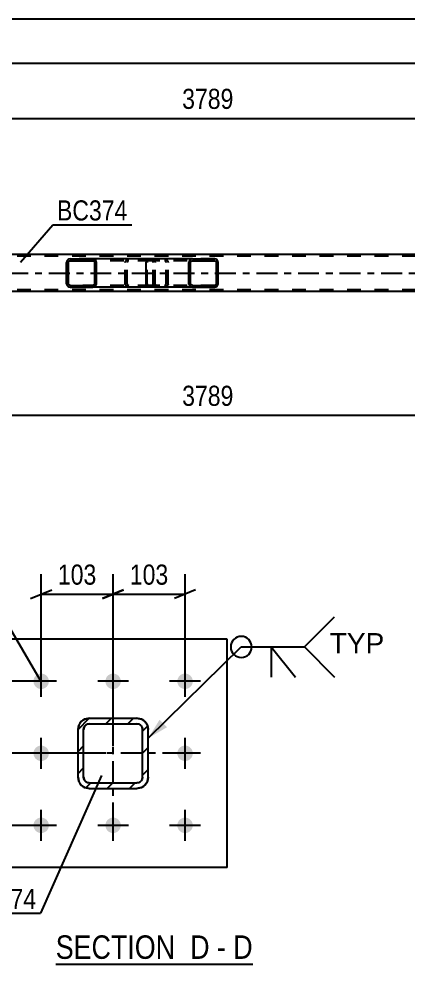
# Model space of a CAD drawing. Header units: millimetres. Extents: x 0 to 841, y 0 to 594.
# Drawn here: x 140.1 to 195.6, y 147.6 to 282.1 of the extents above; entities that cross this region are included whole.
import ezdxf

# ---------------------------------------------------------------- set-up
doc = ezdxf.new("R2010")
doc.units = ezdxf.units.MM
doc.linetypes.add('DXK_LINE_DOT2', pattern=[3.9198, 1.9599, -1.9599])
doc.linetypes.add('DXK_LINE_DOT3', pattern=[5.9187, 2.979, -0.9799, 0.9799, -0.9799])
doc.styles.add('Arial', font='ARIAL.TTF', dxfattribs={"height": 0.2})
doc.styles.add('Arial Narrow', font='ARIALN.TTF', dxfattribs={"height": 0.2})

# ---------------------------------------------------------------- blocks, each defined once
blk = doc.blocks.new('Unknown-814735472-18 - 6931')
at = {"color": 6, "linetype": 'Continuous'}
blk.add_line((145.34, 147.63), (173.41, 147.63), dxfattribs=at)
at = {"color": 0, "linetype": 'Continuous'}
for points in [[(163.45, 148.38), (163.45, 151.88), (145.34, 151.88), (145.34, 148.38)], [(167.26, 148.38), (167.26, 151.88), (164.5, 151.88), (164.5, 148.38)], [(169.59, 148.38), (169.59, 151.88), (168.31, 151.88), (168.31, 148.38)], [(173.41, 148.38), (173.41, 151.88), (170.64, 151.88), (170.64, 148.38)]]:
    blk.add_wipeout(points, dxfattribs=at)
at = {"color": 7, "linetype": 'Continuous', "style": 'Arial Narrow'}
for s, p in [('SECTION ', (145.34, 148.38)), ('D', (164.5, 148.38)), ('D', (170.64, 148.38)), ('-', (168.31, 148.38))]:
    blk.add_text(s, height=3.34, dxfattribs=at).set_placement(p)
blk = doc.blocks.new('Part-814735472-6944 - 6931')
at = {"color": 2, "linetype": 'Continuous'}
for p, q in [((169.77, 193.88), (137.27, 193.88)), ((137.27, 161.38), (137.27, 193.88)), ((169.77, 161.38), (169.77, 193.88)), ((169.77, 161.38), (137.27, 161.38))]:
    blk.add_line(p, q, dxfattribs=at)
blk = doc.blocks.new('Bolt-814735472-7050 - 6931')
at = {"linetype": 'Continuous'}
for points in [[(143.27, 186.78, -1), (143.27, 188.98, -1)], [(153.52, 186.78, -1), (153.52, 188.98, -1)], [(163.77, 186.78, -1), (163.77, 188.98, -1)], [(143.27, 176.53, -1), (143.27, 178.73, -1)], [(163.77, 176.53, -1), (163.77, 178.73, -1)], [(143.27, 166.28, -1), (143.27, 168.48, -1)], [(153.52, 166.28, -1), (153.52, 168.48, -1)], [(163.77, 166.28, -1), (163.77, 168.48, -1)]]:
    blk.add_hatch(color=1, dxfattribs=at).paths.add_polyline_path(points)
at = {"color": 1, "linetype": 'Continuous'}
for p, q in [((143.27, 185.68), (143.27, 190.08)), ((153.52, 185.68), (153.52, 190.08)), ((163.77, 185.68), (163.77, 190.08)), ((145.47, 187.88), (141.07, 187.88)), ((155.72, 187.88), (151.32, 187.88)), ((165.97, 187.88), (161.57, 187.88)), ((143.27, 175.43), (143.27, 179.83)), ((163.77, 175.43), (163.77, 179.83)), ((145.47, 177.63), (141.07, 177.63)), ((165.97, 177.63), (161.57, 177.63)), ((143.27, 165.18), (143.27, 169.58)), ((153.52, 165.18), (153.52, 169.58)), ((163.77, 165.18), (163.77, 169.58)), ((145.47, 167.38), (141.07, 167.38)), ((155.72, 167.38), (151.32, 167.38)), ((165.97, 167.38), (161.57, 167.38))]:
    blk.add_line(p, q, dxfattribs=at)
blk = doc.blocks.new('Part-814735472-7078 - 6931')
at = {"linetype": 'Continuous'}
h = blk.add_hatch(dxfattribs=at)
h.set_pattern_fill('', scale=0.7, style=0, pattern_type=0)
h.set_pattern_definition([(45, (150.1204, 182.627), (-1.57154, 1.57154), [])])
h.paths.add_polyline_path([(156.92, 182.63), (150.12, 182.63), (149.51, 182.51), (148.99, 182.16), (148.64, 181.64), (148.52, 181.03), (148.52, 174.23), (148.64, 173.61), (148.99, 173.1), (149.51, 172.75), (150.12, 172.63), (156.92, 172.63), (157.53, 172.75), (158.05, 173.1), (158.4, 173.61), (158.52, 174.23), (158.52, 181.03), (158.4, 181.64), (158.05, 182.16), (157.53, 182.51)])
h.paths.add_polyline_path([(157.66, 181.33), (157.72, 181.03), (157.72, 174.23), (157.66, 173.92), (157.49, 173.66), (157.23, 173.49), (156.92, 173.43), (150.12, 173.43), (149.81, 173.49), (149.55, 173.66), (149.38, 173.92), (149.32, 174.23), (149.32, 181.03), (149.38, 181.33), (149.55, 181.59), (149.81, 181.77), (150.12, 181.83), (156.92, 181.83), (157.23, 181.77), (157.49, 181.59)])
at = {"color": 7, "linetype": 'DXK_LINE_DOT3'}
for p, q in [((153.52, 167.63), (153.52, 187.63)), ((163.52, 177.63), (143.52, 177.63))]:
    blk.add_line(p, q, dxfattribs=at)
at = {"color": 7, "linetype": 'DXK_LINE_DOT2'}
for p, q in [((148.52, 181.03), (148.64, 181.64)), ((149.51, 182.51), (150.12, 182.63)), ((150.12, 181.83), (149.81, 181.77)), ((150.12, 182.63), (156.92, 182.63)), ((150.12, 181.83), (156.92, 181.83)), ((156.92, 182.63), (157.53, 182.51)), ((157.23, 181.77), (156.92, 181.83)), ((158.4, 181.64), (158.52, 181.03)), ((148.52, 174.23), (148.52, 181.03)), ((149.38, 181.33), (149.32, 181.03)), ((149.32, 174.23), (149.32, 181.03)), ((157.72, 181.03), (157.66, 181.33)), ((157.72, 174.23), (157.72, 181.03)), ((158.52, 174.23), (158.52, 181.03)), ((148.64, 173.61), (148.52, 174.23)), ((149.32, 174.23), (149.38, 173.92)), ((157.66, 173.92), (157.72, 174.23)), ((158.52, 174.23), (158.4, 173.61)), ((150.12, 172.63), (149.51, 172.75)), ((149.81, 173.49), (150.12, 173.43)), ((150.12, 173.43), (156.92, 173.43)), ((150.12, 172.63), (156.92, 172.63)), ((156.92, 173.43), (157.23, 173.49)), ((157.53, 172.75), (156.92, 172.63))]:
    blk.add_line(p, q, dxfattribs=at)
at = {"color": 2, "linetype": 'Continuous'}
for p, q in [((148.64, 181.64), (148.52, 181.03)), ((150.12, 182.63), (149.51, 182.51)), ((149.81, 181.77), (150.12, 181.83)), ((150.12, 182.63), (156.92, 182.63)), ((150.12, 181.83), (156.92, 181.83)), ((157.53, 182.51), (156.92, 182.63)), ((156.92, 181.83), (157.23, 181.77)), ((158.52, 181.03), (158.4, 181.64)), ((148.52, 174.23), (148.52, 181.03)), ((149.32, 181.03), (149.38, 181.33)), ((149.32, 174.23), (149.32, 181.03)), ((157.66, 181.33), (157.72, 181.03)), ((157.72, 174.23), (157.72, 181.03)), ((158.52, 174.23), (158.52, 181.03)), ((148.52, 174.23), (148.64, 173.61)), ((149.38, 173.92), (149.32, 174.23)), ((157.72, 174.23), (157.66, 173.92)), ((158.4, 173.61), (158.52, 174.23)), ((149.51, 172.75), (150.12, 172.63)), ((150.12, 173.43), (149.81, 173.49)), ((150.12, 173.43), (156.92, 173.43)), ((150.12, 172.63), (156.92, 172.63)), ((157.23, 173.49), (156.92, 173.43)), ((156.92, 172.63), (157.53, 172.75))]:
    blk.add_line(p, q, dxfattribs=at)
at = {"color": 7, "linetype": 'DXK_LINE_DOT2'}
for centre, radius, start, end in [((150.12, 181.03), 1.6, 112.5, 157.5), ((150.12, 181.03), 0.8, 112.5, 157.5), ((156.92, 181.03), 0.8, 22.5, 67.5), ((156.92, 181.03), 1.6, 22.5, 67.5), ((150.12, 174.23), 1.6, 202.5, 247.5), ((150.12, 174.23), 0.8, 202.5, 247.5), ((156.92, 174.23), 0.8, 292.5, 337.5), ((156.92, 174.23), 1.6, 292.5, 337.5)]:
    blk.add_arc(centre, radius, start, end, dxfattribs=at)
at = {"color": 2, "linetype": 'Continuous'}
for centre, radius, start, end in [((150.12, 181.03), 1.6, 112.5, 157.5), ((150.12, 181.03), 0.8, 112.5, 157.5), ((156.92, 181.03), 0.8, 22.5, 67.5), ((156.92, 181.03), 1.6, 22.5, 67.5), ((150.12, 174.23), 1.6, 202.5, 247.5), ((150.12, 174.23), 0.8, 202.5, 247.5), ((156.92, 174.23), 0.8, 292.5, 337.5), ((156.92, 174.23), 1.6, 292.5, 337.5)]:
    blk.add_arc(centre, radius, start, end, dxfattribs=at)
blk = doc.blocks.new('Part-814735472-2899 - 2738')
at = {"linetype": 'Continuous'}
h = blk.add_hatch(dxfattribs=at)
h.set_pattern_fill('', scale=0.7, style=0, pattern_type=0)
h.set_pattern_definition([(45, (151.1163, 247.6885), (-1.57154, 1.57154), [])])
h.paths.add_polyline_path([(151.16, 247.5), (151.12, 247.69), (151.01, 247.84), (150.84, 247.95), (150.64, 247.98), (147.41, 247.98), (147.21, 247.95), (147.05, 247.84), (146.94, 247.69), (146.9, 247.5), (146.9, 244.46), (146.94, 244.28), (147.05, 244.13), (147.21, 244.02), (147.41, 243.98), (150.64, 243.98), (150.84, 244.02), (151.01, 244.13), (151.12, 244.28), (151.16, 244.46)])
h.paths.add_polyline_path([(150.88, 244.37), (150.83, 244.3), (150.74, 244.24), (150.64, 244.22), (147.41, 244.22), (147.31, 244.24), (147.23, 244.3), (147.17, 244.37), (147.15, 244.46), (147.15, 247.5), (147.17, 247.6), (147.23, 247.67), (147.31, 247.73), (147.41, 247.74), (150.64, 247.74), (150.74, 247.73), (150.83, 247.67), (150.88, 247.6), (150.9, 247.5), (150.9, 244.46)])
at = {"color": 2, "linetype": 'Continuous'}
for p, q in [((146.94, 247.69), (146.9, 247.5)), ((147.15, 247.5), (147.17, 247.6)), ((147.17, 247.6), (147.23, 247.67)), ((147.41, 247.98), (147.21, 247.95)), ((147.23, 247.67), (147.31, 247.73)), ((147.31, 247.73), (147.41, 247.74)), ((147.41, 247.98), (150.64, 247.98)), ((147.41, 247.74), (150.64, 247.74)), ((158.51, 247.98), (150.64, 247.98)), ((150.84, 247.95), (150.64, 247.98)), ((150.64, 247.74), (150.74, 247.73)), ((150.74, 247.73), (150.83, 247.67)), ((150.83, 247.67), (150.88, 247.6)), ((150.88, 247.6), (150.9, 247.5)), ((151.16, 247.5), (151.12, 247.69)), ((146.9, 244.46), (146.9, 247.5)), ((147.15, 244.46), (147.15, 247.5)), ((150.9, 244.46), (150.9, 247.5)), ((151.16, 244.46), (151.16, 247.5)), ((146.9, 244.46), (146.94, 244.28)), ((147.17, 244.37), (147.15, 244.46)), ((147.23, 244.3), (147.17, 244.37)), ((147.21, 244.02), (147.41, 243.98)), ((147.31, 244.24), (147.23, 244.3)), ((147.41, 244.22), (147.31, 244.24)), ((147.41, 244.22), (150.64, 244.22)), ((147.41, 243.98), (150.64, 243.98)), ((150.74, 244.24), (150.64, 244.22)), ((150.64, 243.98), (150.84, 244.02)), ((158.51, 243.98), (150.64, 243.98)), ((150.83, 244.3), (150.74, 244.24)), ((150.88, 244.37), (150.83, 244.3)), ((150.9, 244.46), (150.88, 244.37)), ((151.12, 244.28), (151.16, 244.46))]:
    blk.add_line(p, q, dxfattribs=at)
at = {"color": 7, "linetype": 'DXK_LINE_DOT2'}
for p, q in [((150.64, 247.98), (147.41, 247.98)), ((158.99, 247.74), (147.41, 247.74)), ((155.25, 247.5), (155.29, 247.69)), ((155.52, 247.6), (155.5, 247.5)), ((155.58, 247.67), (155.52, 247.6)), ((155.56, 247.95), (155.76, 247.98)), ((155.66, 247.73), (155.58, 247.67)), ((155.76, 247.74), (155.66, 247.73)), ((158.99, 247.98), (158.51, 247.98)), ((158.99, 247.98), (159.19, 247.95)), ((159.09, 247.73), (158.99, 247.74)), ((159.17, 247.67), (159.09, 247.73)), ((159.23, 247.6), (159.17, 247.67)), ((159.25, 247.5), (159.23, 247.6)), ((159.47, 247.69), (159.5, 247.5)), ((155.25, 244.46), (155.25, 247.5)), ((155.5, 244.46), (155.5, 247.5)), ((159.25, 244.46), (159.25, 247.5)), ((159.5, 244.46), (159.5, 247.5)), ((158.99, 244.22), (147.41, 244.22)), ((150.64, 243.98), (147.41, 243.98)), ((155.29, 244.28), (155.25, 244.46)), ((155.5, 244.46), (155.52, 244.37)), ((155.52, 244.37), (155.58, 244.3)), ((155.76, 243.98), (155.56, 244.02)), ((155.58, 244.3), (155.6, 244.28)), ((155.6, 244.28), (155.66, 244.24)), ((155.66, 244.24), (155.76, 244.22)), ((158.99, 243.98), (158.51, 243.98)), ((158.99, 244.22), (159.09, 244.24)), ((159.19, 244.02), (158.99, 243.98)), ((159.09, 244.24), (159.17, 244.3)), ((159.17, 244.3), (159.23, 244.37)), ((159.23, 244.37), (159.25, 244.46)), ((159.5, 244.46), (159.47, 244.28))]:
    blk.add_line(p, q, dxfattribs=at)
at = {"color": 2, "linetype": 'Continuous'}
for centre, start, end in [((147.39, 247.48), 110.7583, 155.68), ((150.66, 247.48), 24.32, 69.2417), ((147.39, 244.49), 204.32, 249.2417), ((150.66, 244.49), 290.7583, 335.68)]:
    blk.add_arc(centre, 0.496, start, end, dxfattribs=at)
at = {"color": 7, "linetype": 'DXK_LINE_DOT2'}
for centre, start, end in [((155.74, 247.48), 110.7583, 155.68), ((159.01, 247.48), 24.32, 69.2417), ((155.74, 244.49), 204.32, 249.2417), ((159.01, 244.49), 290.7583, 335.68)]:
    blk.add_arc(centre, 0.496, start, end, dxfattribs=at)
blk = doc.blocks.new('Part-814735472-2900 - 2738')
at = {"linetype": 'Continuous'}
h = blk.add_hatch(dxfattribs=at)
h.set_pattern_fill('', scale=0.7, style=0, pattern_type=0)
h.set_pattern_definition([(45, (168.461, 247.6885), (-1.57154, 1.57154), [])])
h.paths.add_polyline_path([(168.5, 247.5), (168.46, 247.69), (168.35, 247.84), (168.19, 247.95), (168, 247.98), (164.81, 247.98), (164.62, 247.95), (164.46, 247.84), (164.35, 247.69), (164.31, 247.5), (164.31, 244.46), (164.35, 244.28), (164.46, 244.13), (164.62, 244.02), (164.81, 243.98), (168, 243.98), (168.19, 244.02), (168.35, 244.13), (168.46, 244.28), (168.5, 244.46)])
h.paths.add_polyline_path([(168.23, 244.37), (168.17, 244.3), (168.09, 244.24), (168, 244.22), (164.81, 244.22), (164.72, 244.24), (164.63, 244.3), (164.58, 244.37), (164.56, 244.46), (164.56, 247.5), (164.58, 247.6), (164.63, 247.67), (164.72, 247.73), (164.81, 247.74), (168, 247.74), (168.09, 247.73), (168.17, 247.67), (168.23, 247.6), (168.25, 247.5), (168.25, 244.46)])
at = {"color": 2, "linetype": 'Continuous'}
for p, q in [((158.24, 247.5), (158.26, 247.69)), ((158.26, 247.69), (158.32, 247.84)), ((158.32, 247.84), (158.41, 247.95)), ((158.41, 247.95), (158.51, 247.98)), ((164.81, 247.98), (158.51, 247.98)), ((164.35, 247.69), (164.31, 247.5)), ((164.56, 247.5), (164.58, 247.6)), ((164.58, 247.6), (164.63, 247.67)), ((164.81, 247.98), (164.62, 247.95)), ((164.63, 247.67), (164.72, 247.73)), ((164.72, 247.73), (164.81, 247.74)), ((164.81, 247.98), (168, 247.98)), ((164.81, 247.74), (168, 247.74)), ((168.19, 247.95), (168, 247.98)), ((168, 247.74), (168.09, 247.73)), ((168.09, 247.73), (168.17, 247.67)), ((168.17, 247.67), (168.23, 247.6)), ((168.23, 247.6), (168.25, 247.5)), ((168.5, 247.5), (168.46, 247.69)), ((158.24, 244.46), (158.24, 247.5)), ((164.31, 244.46), (164.31, 247.5)), ((164.56, 244.46), (164.56, 247.5)), ((168.25, 244.46), (168.25, 247.5)), ((168.5, 244.46), (168.5, 247.5)), ((158.26, 244.28), (158.24, 244.46)), ((158.32, 244.13), (158.26, 244.28)), ((158.41, 244.02), (158.32, 244.13)), ((158.51, 243.98), (158.41, 244.02)), ((164.81, 243.98), (158.51, 243.98)), ((164.31, 244.46), (164.35, 244.28)), ((164.58, 244.37), (164.56, 244.46)), ((164.63, 244.3), (164.58, 244.37)), ((164.62, 244.02), (164.81, 243.98)), ((164.72, 244.24), (164.63, 244.3)), ((164.81, 244.22), (164.72, 244.24)), ((164.81, 244.22), (168, 244.22)), ((164.81, 243.98), (168, 243.98)), ((168.09, 244.24), (168, 244.22)), ((168, 243.98), (168.19, 244.02)), ((168.17, 244.3), (168.09, 244.24)), ((168.23, 244.37), (168.17, 244.3)), ((168.25, 244.46), (168.23, 244.37)), ((168.46, 244.28), (168.5, 244.46))]:
    blk.add_line(p, q, dxfattribs=at)
at = {"color": 7, "linetype": 'DXK_LINE_DOT2'}
for p, q in [((158.39, 247.6), (158.38, 247.5)), ((158.42, 247.67), (158.39, 247.6)), ((158.46, 247.73), (158.42, 247.67)), ((158.51, 247.74), (158.46, 247.73)), ((168, 247.74), (158.51, 247.74)), ((159.5, 247.74), (159.5, 247.98)), ((160.85, 247.98), (161.04, 247.95)), ((160.94, 247.73), (160.85, 247.74)), ((161.02, 247.67), (160.94, 247.73)), ((161.08, 247.6), (161.02, 247.67)), ((161.1, 247.5), (161.08, 247.6)), ((161.31, 247.69), (161.35, 247.5)), ((168, 247.98), (164.81, 247.98)), ((158.38, 244.46), (158.38, 247.5)), ((161.1, 244.46), (161.1, 247.5)), ((161.35, 244.46), (161.35, 247.5)), ((158.38, 244.46), (158.39, 244.37)), ((158.39, 244.37), (158.42, 244.3)), ((158.42, 244.3), (158.46, 244.24)), ((158.46, 244.24), (158.51, 244.22)), ((168, 244.22), (158.51, 244.22)), ((159.5, 243.98), (159.5, 244.22)), ((160.85, 244.22), (160.94, 244.24)), ((161.04, 244.02), (160.85, 243.98)), ((160.94, 244.24), (161.02, 244.3)), ((161.02, 244.3), (161.08, 244.37)), ((161.08, 244.37), (161.1, 244.46)), ((161.35, 244.46), (161.31, 244.28)), ((168, 243.98), (164.81, 243.98))]:
    blk.add_line(p, q, dxfattribs=at)
for centre, start, end in [((160.86, 247.49), 23.8494, 68.8059), ((160.86, 244.48), 291.1941, 336.1506)]:
    blk.add_arc(centre, 0.492, start, end, dxfattribs=at)
at = {"color": 2, "linetype": 'Continuous'}
for centre, start, end in [((164.8, 247.49), 111.1941, 156.1506), ((168.01, 247.49), 23.8494, 68.8059), ((164.8, 244.48), 203.8494, 248.8059), ((168.01, 244.48), 291.1941, 336.1506)]:
    blk.add_arc(centre, 0.492, start, end, dxfattribs=at)
blk = doc.blocks.new('Part-814735472-2967 - 2738')
at = {"color": 2, "linetype": 'Continuous'}
for p, q in [((240.52, 248.62), (102.93, 248.62)), ((240.52, 243.34), (102.93, 243.34))]:
    blk.add_line(p, q, dxfattribs=at)
at = {"color": 7, "linetype": 'DXK_LINE_DOT2'}
for p, q in [((765.04, 248.38), (102.93, 248.38)), ((765.04, 243.58), (102.93, 243.58))]:
    blk.add_line(p, q, dxfattribs=at)
at = {"color": 7, "linetype": 'DXK_LINE_DOT3'}
blk.add_line((102.93, 245.98), (765.04, 245.98), dxfattribs=at)
blk = doc.blocks.new('StraightDimension-814735472-7132 - 6931')
at = {"color": 7, "linetype": 'Continuous'}
for p, q in [((143.27, 188.88), (143.27, 203.13)), ((153.52, 178.63), (153.52, 203.13)), ((141.77, 199.68), (144.77, 200.88)), ((155.02, 200.88), (152.02, 199.68)), ((143.27, 200.28), (153.52, 200.28))]:
    blk.add_line(p, q, dxfattribs=at)
at = {"color": 0}
blk.add_wipeout([(151.74, 201.03), (151.74, 205.23), (145.05, 205.23), (145.05, 201.03)], dxfattribs=at)
at = {"color": 3, "style": 'Arial Narrow'}
blk.add_text('103', height=2.863, dxfattribs=at).set_placement((145.65, 201.63))
blk = doc.blocks.new('StraightDimension-814735472-7114 - 6931')
at = {"color": 7, "linetype": 'Continuous'}
for p, q in [((130.34, 189.38), (131.54, 186.38)), ((142.27, 187.88), (128.09, 187.88)), ((130.94, 177.63), (130.94, 187.88)), ((131.54, 176.13), (130.34, 179.13)), ((152.52, 177.63), (128.09, 177.63))]:
    blk.add_line(p, q, dxfattribs=at)
at = {"color": 0}
blk.add_wipeout([(130.19, 186.09), (125.99, 186.09), (125.99, 179.41), (130.19, 179.41)], dxfattribs=at)
at = {"color": 3, "style": 'Arial Narrow'}
blk.add_text('102', height=2.863, rotation=90.0002, dxfattribs=at).set_placement((129.59, 180.01))
blk = doc.blocks.new('StraightDimension-814735472-7097 - 6931')
at = {"color": 7, "linetype": 'Continuous'}
for p, q in [((130.34, 179.13), (131.54, 176.13)), ((152.52, 177.63), (128.09, 177.63)), ((130.94, 167.38), (130.94, 177.63)), ((131.54, 165.88), (130.34, 168.88)), ((142.27, 167.38), (128.09, 167.38))]:
    blk.add_line(p, q, dxfattribs=at)
at = {"color": 0}
blk.add_wipeout([(130.19, 175.84), (125.99, 175.84), (125.99, 169.16), (130.19, 169.16)], dxfattribs=at)
at = {"color": 3, "style": 'Arial Narrow'}
blk.add_text('103', height=2.863, rotation=90.0002, dxfattribs=at).set_placement((129.59, 169.76))
blk = doc.blocks.new('StraightDimension-814735472-7149 - 6931')
at = {"color": 7, "linetype": 'Continuous'}
for p, q in [((153.52, 178.63), (153.52, 203.13)), ((163.77, 188.88), (163.77, 203.13)), ((152.02, 199.68), (155.02, 200.88)), ((165.27, 200.88), (162.27, 199.68)), ((153.52, 200.28), (163.77, 200.28))]:
    blk.add_line(p, q, dxfattribs=at)
at = {"color": 0}
blk.add_wipeout([(161.99, 201.03), (161.99, 205.23), (155.3, 205.23), (155.3, 201.03)], dxfattribs=at)
at = {"color": 3, "style": 'Arial Narrow'}
blk.add_text('103', height=2.863, dxfattribs=at).set_placement((155.9, 201.63))
blk = doc.blocks.new('StraightDimension-814735472-3133 - 2738')
at = {"color": 7, "linetype": 'Continuous'}
for p, q in [((92.71, 249.62), (92.71, 270.84)), ((241.32, 258.02), (241.32, 270.84)), ((94.21, 268.59), (91.21, 267.39)), ((92.71, 267.99), (241.32, 267.99)), ((239.82, 267.39), (242.82, 268.59))]:
    blk.add_line(p, q, dxfattribs=at)
at = {"color": 0}
blk.add_wipeout([(171.27, 268.74), (171.27, 272.94), (162.76, 272.94), (162.76, 268.74)], dxfattribs=at)
at = {"color": 3, "style": 'Arial Narrow'}
blk.add_text('3789', height=2.863, dxfattribs=at).set_placement((163.36, 269.34))
blk = doc.blocks.new('StraightDimension-814735472-3152 - 2738')
at = {"color": 7, "linetype": 'Continuous'}
blk.add_line((92.07, 282.15), (775.9, 282.15), dxfattribs=at)
blk = doc.blocks.new('StraightDimension-814735472-3176 - 2738')
at = {"color": 7, "linetype": 'Continuous'}
for p, q in [((92.71, 242.34), (92.71, 222.6)), ((241.32, 233.94), (241.32, 217.12)), ((94.21, 226.33), (91.21, 225.13)), ((239.82, 225.13), (242.82, 226.33)), ((92.71, 225.73), (241.32, 225.73))]:
    blk.add_line(p, q, dxfattribs=at)
at = {"color": 0}
blk.add_wipeout([(171.27, 226.48), (171.27, 230.68), (162.76, 230.68), (162.76, 226.48)], dxfattribs=at)
at = {"color": 3, "style": 'Arial Narrow'}
blk.add_text('3789', height=2.863, dxfattribs=at).set_placement((163.36, 227.08))
at = {"color": 0, "linetype": 'Continuous'}
for points in [[(92.11, 225.03), (87.91, 225.03), (87.91, 222), (92.11, 222)], [(240.72, 225.03), (236.52, 225.03), (236.52, 216.52), (240.72, 216.52)]]:
    blk.add_wipeout(points, dxfattribs=at)
at = {"color": 3, "linetype": 'Continuous', "style": 'Arial Narrow'}
for s, height, p in [('0', 2.86, (91.51, 222.6)), ('3789', 2.863, (240.12, 217.12))]:
    blk.add_text(s, height=height, rotation=90.0002, dxfattribs=at).set_placement(p)
blk = doc.blocks.new('StraightDimension-814735472-7478 - 2738')
at = {"color": 7, "linetype": 'Continuous'}
blk.add_line((92.71, 275.84), (775.26, 275.84), dxfattribs=at)
blk = doc.blocks.new('Mark-814735472-6940 - 6931')
at = {"color": 0}
blk.add_wipeout([(137.55, 197.25), (137.55, 200.25), (129.52, 200.25), (129.52, 197.25)], dxfattribs=at)
blk.add_wipeout([(137.55, 197.25), (137.55, 200.25), (129.52, 200.25), (129.52, 197.25)], dxfattribs=at)
at = {"color": 30, "linetype": 'Continuous'}
for p in [(128.92, 196.65), (143.15, 187.99)]:
    blk.add_line(p, (138.15, 196.65), dxfattribs=at)
at = {"color": 3, "style": 'Arial Narrow'}
blk.add_text('SP19', height=2.863, dxfattribs=at).set_placement((129.52, 197.25))
blk = doc.blocks.new('Mark-814735472-7074 - 6931')
at = {"color": 0}
blk.add_wipeout([(142.56, 155.48), (142.56, 158.48), (132.7, 158.48), (132.7, 155.48)], dxfattribs=at)
blk.add_wipeout([(142.56, 155.48), (142.56, 158.48), (132.7, 158.48), (132.7, 155.48)], dxfattribs=at)
at = {"color": 30, "linetype": 'Continuous'}
for p in [(151.88, 174.48), (132.1, 154.88)]:
    blk.add_line(p, (143.16, 154.88), dxfattribs=at)
at = {"color": 3, "style": 'Arial Narrow'}
blk.add_text('TR474', height=2.863, dxfattribs=at).set_placement((132.7, 155.48))
blk = doc.blocks.new('WeldMark-814735472-7166 - 6931')
at = {"linetype": 'Continuous'}
blk.add_hatch(color=30, dxfattribs=at).paths.add_polyline_path([(161.19, 181.34), (158.52, 179.78), (160.14, 182.41)])
at = {"color": 30, "linetype": 'Continuous'}
for p, q in [((158.52, 179.78), (171.78, 192.77)), ((171.78, 192.77), (180.78, 192.77))]:
    blk.add_line(p, q, dxfattribs=at)
at = {"color": 3, "linetype": 'Continuous'}
for q in [(179.49, 188.48), (176.06, 188.48)]:
    blk.add_line((176.06, 192.77), q, dxfattribs=at)
for start, end in [(90, 270), (270, 90)]:
    blk.add_arc((171.78, 192.77), 1.5, start, end, dxfattribs=at)
at = {"color": 0, "linetype": 'Continuous'}
blk.add_wipeout([(192.15, 191.87), (192.15, 194.87), (184.38, 194.87), (184.38, 191.87)], dxfattribs=at)
blk.add_wipeout([(192.15, 191.87), (192.15, 194.87), (184.38, 194.87), (184.38, 191.87)], dxfattribs=at)
at = {"color": 3, "linetype": 'Continuous'}
for q in [(185.06, 197.06), (185.06, 188.48)]:
    blk.add_line((180.78, 192.77), q, dxfattribs=at)
at = {"color": 3, "linetype": 'Continuous', "style": 'Arial'}
blk.add_text('TYP', height=2.865, dxfattribs=at).set_placement((184.38, 191.87))
blk = doc.blocks.new('Mark-814735472-2963 - 2738')
at = {"color": 0}
blk.add_wipeout([(155.57, 253.46), (155.57, 256.46), (145.52, 256.46), (145.52, 253.46)], dxfattribs=at)
blk.add_wipeout([(155.57, 253.46), (155.57, 256.46), (145.52, 256.46), (145.52, 253.46)], dxfattribs=at)
at = {"color": 30, "linetype": 'Continuous'}
for p, q in [((140.34, 247.53), (144.92, 252.86)), ((144.92, 252.86), (156.17, 252.86))]:
    blk.add_line(p, q, dxfattribs=at)
at = {"color": 3, "style": 'Arial Narrow'}
blk.add_text('BC374', height=2.863, dxfattribs=at).set_placement((145.52, 253.46))

msp = doc.modelspace()

# ---------------------------------------------------------------- block references
for name in ['StraightDimension-814735472-3133 - 2738', 'Part-814735472-2967 - 2738', 'Part-814735472-2899 - 2738', 'Part-814735472-2900 - 2738', 'StraightDimension-814735472-3176 - 2738', 'Part-814735472-6944 - 6931', 'Bolt-814735472-7050 - 6931', 'Part-814735472-7078 - 6931', 'Unknown-814735472-18 - 6931']:
    msp.add_blockref(name, (0, 0))

# ---------------------------------------------------------------- next in the draw order: block references
for name in ['StraightDimension-814735472-3152 - 2738', 'StraightDimension-814735472-7132 - 6931']:
    msp.add_blockref(name, (0, 0))

# ---------------------------------------------------------------- next in the draw order: block references
for name in ['StraightDimension-814735472-7478 - 2738', 'StraightDimension-814735472-7114 - 6931']:
    msp.add_blockref(name, (0, 0))

# ---------------------------------------------------------------- next in the draw order: block references
for name in ['Mark-814735472-2963 - 2738', 'Mark-814735472-6940 - 6931', 'StraightDimension-814735472-7097 - 6931']:
    msp.add_blockref(name, (0, 0))

# ---------------------------------------------------------------- next in the draw order: block references
for name in ['StraightDimension-814735472-7149 - 6931', 'Mark-814735472-7074 - 6931']:
    msp.add_blockref(name, (0, 0))

# ---------------------------------------------------------------- next in the draw order: block references
msp.add_blockref('WeldMark-814735472-7166 - 6931', (0, 0))

doc.saveas('drawing.dxf')
